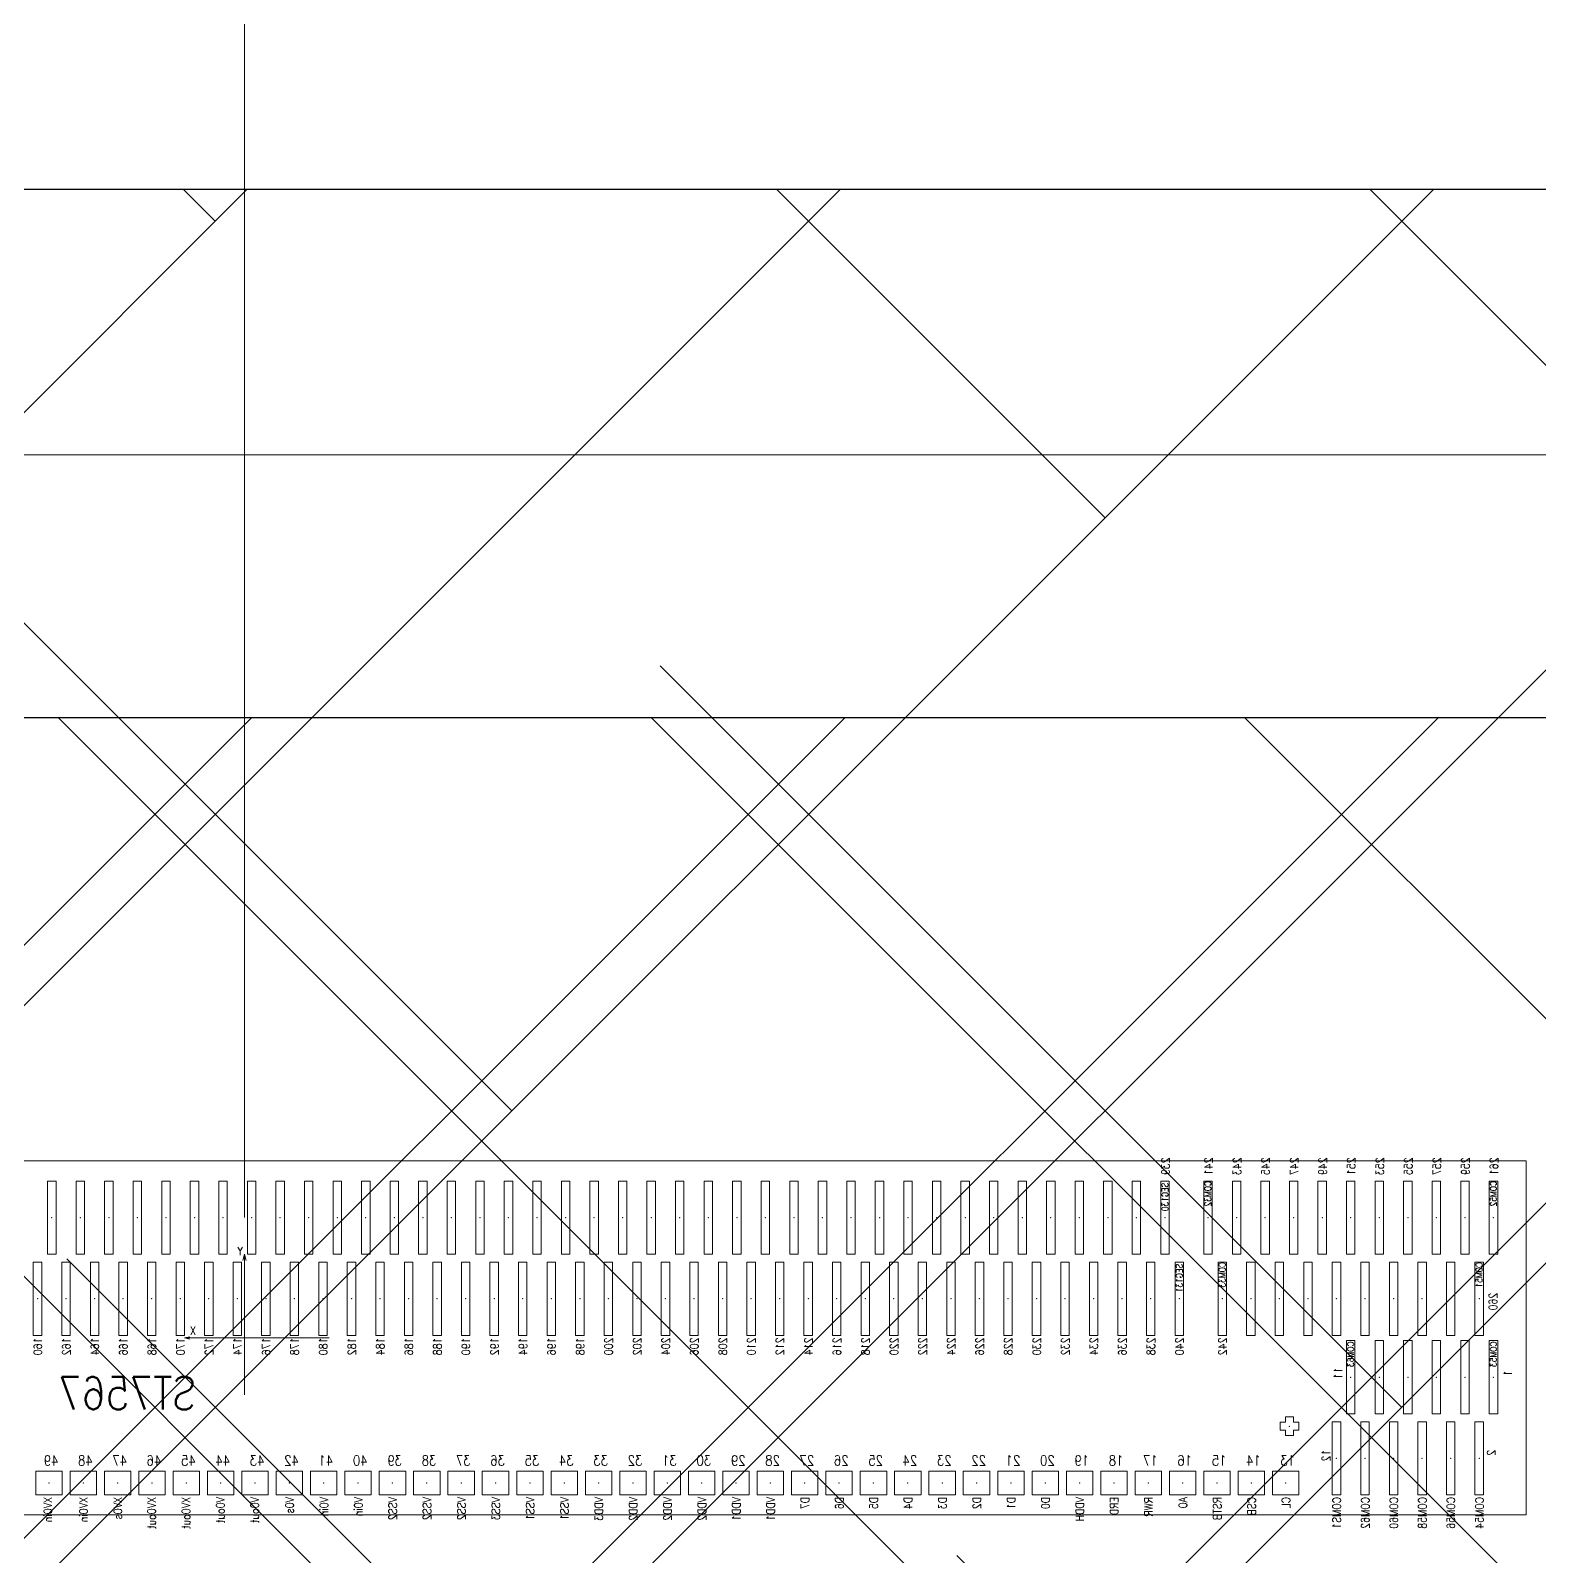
# Model space of a CAD drawing. Extents: x 612 to 1145, y -75 to 210.
# Drawn here: x 1001.486 to 1005.768, y 138.967 to 143.299 of the extents above; entities that cross this region are included whole.
import ezdxf

# ---------------------------------------------------------------- set-up
doc = ezdxf.new("R2010")
doc.units = 0
doc.linetypes.add('DASHDOTX2', pattern=[2, 1, -0.5, 0, -0.5])
doc.layers.add('Note', color=7, linetype='CONTINUOUS')
doc.layers.add('粗实线', color=7, linetype='CONTINUOUS', lineweight=18)
doc.styles.get("Standard").update_dxf_attribs({"font": 'romans.shx', "width": 0.85})

msp = doc.modelspace()

# ---------------------------------------------------------------- hatches: boundary and pattern name
at = {"layer": 'Note', "linetype": 'ByBlock'}
h = msp.add_hatch(dxfattribs=at)
h.set_pattern_fill('ANSI38', color=0, scale=0.374939, style=0)
h.set_pattern_definition([(45, (-5129.3803, 1257.2485), (-0.8417613, 0.8417613), []), (135, (-5129.3803, 1257.2485), (-2.5252839, 0.8417613), [2.9760756, -1.7856454])])
h.paths.add_polyline_path([(1044.4613582, 135.34976602), (1044.4613582, 142.84853921), (959.72522116, 142.84853921), (959.72522116, 135.34976602)])
h = msp.add_hatch(dxfattribs=at)
h.set_pattern_fill('ANSI37', color=6, scale=0.374939, style=0)
h.set_pattern_definition([(45, (-4744.0241, 1257.2485), (-0.8417613, 0.8417613), []), (135, (-4744.0241, 1257.2485), (-0.8417613, -0.8417613), [])])
h.paths.add_polyline_path([(959.72522116, 141.34878457), (959.72522116, 136.84952066), (1044.4613582, 136.84952066), (1044.4613582, 141.34878457)])

# ---------------------------------------------------------------- linework, layer by layer
at = {"layer": 'Note', "color": 0, "linetype": 'ByBlock'}
for p, q in [((959.72522116, 142.84853921), (1044.4613582, 142.84853921)), ((959.72522116, 141.34878457), (1044.4613582, 141.34878457))]:
    msp.add_line(p, q, dxfattribs=at)
at = {"layer": '粗实线', "color": 1, "linetype": 'DASHDOTX2', "ltscale": 5}
msp.add_line((1002.09328968, 109.62922578), (1002.09328968, 172.00929374), dxfattribs=at)
at = {"layer": '粗实线'}
for p, q in [((959.71828968, 142.09414723), (1044.46828968, 142.09414723)), ((1005.73078968, 140.08982748), (998.45578968, 140.08982748)), ((1005.73078968, 139.08482748), (1005.73078968, 140.08982748)), ((1001.53453968, 140.03282748), (1001.53453968, 139.82507748)), ((1001.55853968, 140.03282748), (1001.53453968, 140.03282748)), ((1001.55853968, 140.03282748), (1001.55853968, 139.82507748)), ((1001.61553968, 140.03282748), (1001.61553968, 139.82507748)), ((1001.63953968, 140.03282748), (1001.61553968, 140.03282748)), ((1001.63953968, 140.03282748), (1001.63953968, 139.82507748)), ((1001.69653968, 140.03282748), (1001.69653968, 139.82507748)), ((1001.72053968, 140.03282748), (1001.69653968, 140.03282748)), ((1001.72053968, 140.03282748), (1001.72053968, 139.82507748)), ((1001.77753968, 140.03282748), (1001.77753968, 139.82507748)), ((1001.80153968, 140.03282748), (1001.77753968, 140.03282748)), ((1001.80153968, 140.03282748), (1001.80153968, 139.82507748)), ((1001.85853968, 140.03282748), (1001.85853968, 139.82507748)), ((1001.88253968, 140.03282748), (1001.85853968, 140.03282748)), ((1001.88253968, 140.03282748), (1001.88253968, 139.82507748)), ((1001.93953968, 140.03282748), (1001.93953968, 139.82507748)), ((1001.96353968, 140.03282748), (1001.93953968, 140.03282748)), ((1001.96353968, 140.03282748), (1001.96353968, 139.82507748)), ((1002.02053968, 140.03282748), (1002.02053968, 139.82507748)), ((1002.04453968, 140.03282748), (1002.02053968, 140.03282748)), ((1002.04453968, 140.03282748), (1002.04453968, 139.82507748)), ((1002.10153968, 140.03282748), (1002.10153968, 139.82507748)), ((1002.12553968, 140.03282748), (1002.10153968, 140.03282748)), ((1002.12553968, 140.03282748), (1002.12553968, 139.82507748)), ((1002.18253968, 140.03282748), (1002.18253968, 139.82507748)), ((1002.20653968, 140.03282748), (1002.18253968, 140.03282748)), ((1002.20653968, 140.03282748), (1002.20653968, 139.82507748)), ((1002.26353968, 140.03282748), (1002.26353968, 139.82507748)), ((1002.28753968, 140.03282748), (1002.26353968, 140.03282748)), ((1002.28753968, 140.03282748), (1002.28753968, 139.82507748)), ((1002.34453968, 140.03282748), (1002.34453968, 139.82507748)), ((1002.36853968, 140.03282748), (1002.34453968, 140.03282748)), ((1002.36853968, 140.03282748), (1002.36853968, 139.82507748)), ((1002.42553968, 140.03282748), (1002.42553968, 139.82507748)), ((1002.44953968, 140.03282748), (1002.42553968, 140.03282748)), ((1002.44953968, 140.03282748), (1002.44953968, 139.82507748)), ((1002.50653968, 140.03282748), (1002.50653968, 139.82507748)), ((1002.53053968, 140.03282748), (1002.50653968, 140.03282748)), ((1002.53053968, 140.03282748), (1002.53053968, 139.82507748)), ((1002.58753968, 140.03282748), (1002.58753968, 139.82507748)), ((1002.61153968, 140.03282748), (1002.58753968, 140.03282748)), ((1002.61153968, 140.03282748), (1002.61153968, 139.82507748)), ((1002.66853968, 140.03282748), (1002.66853968, 139.82507748)), ((1002.69253968, 140.03282748), (1002.66853968, 140.03282748)), ((1002.69253968, 140.03282748), (1002.69253968, 139.82507748)), ((1002.74953968, 140.03282748), (1002.74953968, 139.82507748)), ((1002.77353968, 140.03282748), (1002.74953968, 140.03282748)), ((1002.77353968, 140.03282748), (1002.77353968, 139.82507748)), ((1002.83053968, 140.03282748), (1002.83053968, 139.82507748)), ((1002.85453968, 140.03282748), (1002.83053968, 140.03282748)), ((1002.85453968, 140.03282748), (1002.85453968, 139.82507748)), ((1002.91153968, 140.03282748), (1002.91153968, 139.82507748)), ((1002.93553968, 140.03282748), (1002.91153968, 140.03282748)), ((1002.93553968, 140.03282748), (1002.93553968, 139.82507748)), ((1002.99253968, 140.03282748), (1002.99253968, 139.82507748)), ((1003.01653968, 140.03282748), (1002.99253968, 140.03282748)), ((1003.01653968, 140.03282748), (1003.01653968, 139.82507748)), ((1003.07353968, 140.03282748), (1003.07353968, 139.82507748)), ((1003.09753968, 140.03282748), (1003.07353968, 140.03282748)), ((1003.09753968, 140.03282748), (1003.09753968, 139.82507748)), ((1003.15453968, 140.03282748), (1003.15453968, 139.82507748)), ((1003.17853968, 140.03282748), (1003.15453968, 140.03282748)), ((1003.17853968, 140.03282748), (1003.17853968, 139.82507748)), ((1003.23553968, 140.03282748), (1003.23553968, 139.82507748)), ((1003.25953968, 140.03282748), (1003.23553968, 140.03282748)), ((1003.25953968, 140.03282748), (1003.25953968, 139.82507748)), ((1003.31653968, 140.03282748), (1003.31653968, 139.82507748)), ((1003.34053968, 140.03282748), (1003.31653968, 140.03282748)), ((1003.34053968, 140.03282748), (1003.34053968, 139.82507748)), ((1003.39753968, 140.03282748), (1003.39753968, 139.82507748)), ((1003.42153968, 140.03282748), (1003.39753968, 140.03282748)), ((1003.42153968, 140.03282748), (1003.42153968, 139.82507748)), ((1003.47853968, 140.03282748), (1003.47853968, 139.82507748)), ((1003.50253968, 140.03282748), (1003.47853968, 140.03282748)), ((1003.50253968, 140.03282748), (1003.50253968, 139.82507748)), ((1003.55953968, 140.03282748), (1003.55953968, 139.82507748)), ((1003.58353968, 140.03282748), (1003.55953968, 140.03282748)), ((1003.58353968, 140.03282748), (1003.58353968, 139.82507748)), ((1003.64053968, 140.03282748), (1003.64053968, 139.82507748)), ((1003.66453968, 140.03282748), (1003.64053968, 140.03282748)), ((1003.66453968, 140.03282748), (1003.66453968, 139.82507748)), ((1003.72153968, 140.03282748), (1003.72153968, 139.82507748)), ((1003.74553968, 140.03282748), (1003.72153968, 140.03282748)), ((1003.74553968, 140.03282748), (1003.74553968, 139.82507748)), ((1003.80253968, 140.03282748), (1003.80253968, 139.82507748)), ((1003.82653968, 140.03282748), (1003.80253968, 140.03282748)), ((1003.82653968, 140.03282748), (1003.82653968, 139.82507748)), ((1003.88353968, 140.03282748), (1003.88353968, 139.82507748)), ((1003.90753968, 140.03282748), (1003.88353968, 140.03282748)), ((1003.90753968, 140.03282748), (1003.90753968, 139.82507748)), ((1003.96453968, 140.03282748), (1003.96453968, 139.82507748)), ((1003.98853968, 140.03282748), (1003.96453968, 140.03282748)), ((1003.98853968, 140.03282748), (1003.98853968, 139.82507748)), ((1004.04553968, 140.03282748), (1004.04553968, 139.82507748)), ((1004.06953968, 140.03282748), (1004.04553968, 140.03282748)), ((1004.06953968, 140.03282748), (1004.06953968, 139.82507748)), ((1004.12653968, 140.03282748), (1004.12653968, 139.82507748)), ((1004.15053968, 140.03282748), (1004.12653968, 140.03282748)), ((1004.15053968, 140.03282748), (1004.15053968, 139.82507748)), ((1004.20753968, 140.03282748), (1004.20753968, 139.82507748)), ((1004.23153968, 140.03282748), (1004.20753968, 140.03282748)), ((1004.23153968, 140.03282748), (1004.23153968, 139.82507748)), ((1004.28853968, 140.03282748), (1004.28853968, 139.82507748)), ((1004.31253968, 140.03282748), (1004.28853968, 140.03282748)), ((1004.31253968, 140.03282748), (1004.31253968, 139.82507748)), ((1004.36953968, 140.03282748), (1004.36953968, 139.82507748)), ((1004.39353968, 140.03282748), (1004.36953968, 140.03282748)), ((1004.39353968, 140.03282748), (1004.39353968, 139.82507748)), ((1004.45053968, 140.03282748), (1004.45053968, 139.82507748)), ((1004.47453968, 140.03282748), (1004.45053968, 140.03282748)), ((1004.47453968, 140.03282748), (1004.47453968, 139.82507748)), ((1004.53153968, 140.03282748), (1004.53153968, 139.82507748)), ((1004.55553968, 140.03282748), (1004.53153968, 140.03282748)), ((1004.55553968, 140.03282748), (1004.55553968, 139.82507748)), ((1004.61253968, 140.03282748), (1004.61253968, 139.82507748)), ((1004.63653968, 140.03282748), (1004.61253968, 140.03282748)), ((1004.63653968, 140.03282748), (1004.63653968, 139.82507748)), ((1004.69353968, 140.03282748), (1004.69353968, 139.82507748)), ((1004.71753968, 140.03282748), (1004.69353968, 140.03282748)), ((1004.71753968, 140.03282748), (1004.71753968, 139.82507748)), ((1004.81578968, 140.03282748), (1004.81578968, 139.82507748)), ((1004.83978968, 140.03282748), (1004.81578968, 140.03282748)), ((1004.83978968, 140.03282748), (1004.83978968, 139.82507748)), ((1004.89678968, 140.03282748), (1004.89678968, 139.82507748)), ((1004.92078968, 140.03282748), (1004.89678968, 140.03282748)), ((1004.92078968, 140.03282748), (1004.92078968, 139.82507748)), ((1004.97778968, 140.03282748), (1004.97778968, 139.82507748)), ((1005.00178968, 140.03282748), (1004.97778968, 140.03282748)), ((1005.00178968, 140.03282748), (1005.00178968, 139.82507748)), ((1005.05878968, 140.03282748), (1005.05878968, 139.82507748)), ((1005.08278968, 140.03282748), (1005.05878968, 140.03282748)), ((1005.08278968, 140.03282748), (1005.08278968, 139.82507748)), ((1005.13978968, 140.03282748), (1005.13978968, 139.82507748)), ((1005.16378968, 140.03282748), (1005.13978968, 140.03282748)), ((1005.16378968, 140.03282748), (1005.16378968, 139.82507748)), ((1005.22078968, 140.03282748), (1005.22078968, 139.82507748)), ((1005.24478968, 140.03282748), (1005.22078968, 140.03282748)), ((1005.24478968, 140.03282748), (1005.24478968, 139.82507748)), ((1005.30178968, 140.03282748), (1005.30178968, 139.82507748)), ((1005.32578968, 140.03282748), (1005.30178968, 140.03282748)), ((1005.32578968, 140.03282748), (1005.32578968, 139.82507748)), ((1005.38278968, 140.03282748), (1005.38278968, 139.82507748)), ((1005.40678968, 140.03282748), (1005.38278968, 140.03282748)), ((1005.40678968, 140.03282748), (1005.40678968, 139.82507748)), ((1005.46378968, 140.03282748), (1005.46378968, 139.82507748)), ((1005.48778968, 140.03282748), (1005.46378968, 140.03282748)), ((1005.48778968, 140.03282748), (1005.48778968, 139.82507748)), ((1005.54478968, 140.03282748), (1005.54478968, 139.82507748)), ((1005.56878968, 140.03282748), (1005.54478968, 140.03282748)), ((1005.56878968, 140.03282748), (1005.56878968, 139.82507748)), ((1005.62578968, 140.03282748), (1005.62578968, 139.82507748)), ((1005.64978968, 140.03282748), (1005.62578968, 140.03282748)), ((1005.64978968, 140.03282748), (1005.64978968, 139.82507748)), ((1001.49403968, 139.80257748), (1001.49403968, 139.59482748)), ((1001.51803968, 139.80257748), (1001.49403968, 139.80257748)), ((1001.51803968, 139.80257748), (1001.51803968, 139.59482748)), ((1001.55853968, 139.82507748), (1001.53453968, 139.82507748)), ((1001.57503968, 139.80257748), (1001.57503968, 139.59482748)), ((1001.59903968, 139.80257748), (1001.57503968, 139.80257748)), ((1001.59903968, 139.80257748), (1001.59903968, 139.59482748)), ((1001.63953968, 139.82507748), (1001.61553968, 139.82507748)), ((1001.65603968, 139.80257748), (1001.65603968, 139.59482748)), ((1001.68003968, 139.80257748), (1001.65603968, 139.80257748)), ((1001.68003968, 139.80257748), (1001.68003968, 139.59482748)), ((1001.72053968, 139.82507748), (1001.69653968, 139.82507748)), ((1001.73703968, 139.80257748), (1001.73703968, 139.59482748)), ((1001.76103968, 139.80257748), (1001.73703968, 139.80257748)), ((1001.76103968, 139.80257748), (1001.76103968, 139.59482748)), ((1001.80153968, 139.82507748), (1001.77753968, 139.82507748)), ((1001.81803968, 139.80257748), (1001.81803968, 139.59482748)), ((1001.84203968, 139.80257748), (1001.81803968, 139.80257748)), ((1001.84203968, 139.80257748), (1001.84203968, 139.59482748)), ((1001.88253968, 139.82507748), (1001.85853968, 139.82507748)), ((1001.89903968, 139.80257748), (1001.89903968, 139.59482748)), ((1001.92303968, 139.80257748), (1001.89903968, 139.80257748)), ((1001.92303968, 139.80257748), (1001.92303968, 139.59482748)), ((1001.96353968, 139.82507748), (1001.93953968, 139.82507748)), ((1001.98003968, 139.80257748), (1001.98003968, 139.59482748)), ((1002.00403968, 139.80257748), (1001.98003968, 139.80257748)), ((1002.00403968, 139.80257748), (1002.00403968, 139.59482748)), ((1002.04453968, 139.82507748), (1002.02053968, 139.82507748)), ((1002.06103968, 139.80257748), (1002.06103968, 139.59482748)), ((1002.08503968, 139.80257748), (1002.06103968, 139.80257748)), ((1002.08503968, 139.80257748), (1002.08503968, 139.59482748)), ((1002.09328968, 139.82514808), (1002.08833918, 139.807032)), ((1002.09328968, 139.82514808), (1002.09328968, 139.42560489)), ((1002.09328968, 139.82514808), (1002.09824017, 139.807032)), ((1002.12553968, 139.82507748), (1002.10153968, 139.82507748)), ((1002.14203968, 139.80257748), (1002.14203968, 139.59482748)), ((1002.16603968, 139.80257748), (1002.14203968, 139.80257748)), ((1002.16603968, 139.80257748), (1002.16603968, 139.59482748)), ((1002.20653968, 139.82507748), (1002.18253968, 139.82507748)), ((1002.22303968, 139.80257748), (1002.22303968, 139.59482748)), ((1002.24703968, 139.80257748), (1002.22303968, 139.80257748)), ((1002.24703968, 139.80257748), (1002.24703968, 139.59482748)), ((1002.28753968, 139.82507748), (1002.26353968, 139.82507748)), ((1002.30403968, 139.80257748), (1002.30403968, 139.59482748)), ((1002.32803968, 139.80257748), (1002.30403968, 139.80257748)), ((1002.32803968, 139.80257748), (1002.32803968, 139.59482748)), ((1002.36853968, 139.82507748), (1002.34453968, 139.82507748)), ((1002.38503968, 139.80257748), (1002.38503968, 139.59482748)), ((1002.40903968, 139.80257748), (1002.38503968, 139.80257748)), ((1002.40903968, 139.80257748), (1002.40903968, 139.59482748)), ((1002.44953968, 139.82507748), (1002.42553968, 139.82507748)), ((1002.46603968, 139.80257748), (1002.46603968, 139.59482748)), ((1002.49003968, 139.80257748), (1002.46603968, 139.80257748)), ((1002.49003968, 139.80257748), (1002.49003968, 139.59482748)), ((1002.53053968, 139.82507748), (1002.50653968, 139.82507748)), ((1002.54703968, 139.80257748), (1002.54703968, 139.59482748)), ((1002.57103968, 139.80257748), (1002.54703968, 139.80257748)), ((1002.57103968, 139.80257748), (1002.57103968, 139.59482748)), ((1002.61153968, 139.82507748), (1002.58753968, 139.82507748)), ((1002.62803968, 139.80257748), (1002.62803968, 139.59482748)), ((1002.65203968, 139.80257748), (1002.62803968, 139.80257748)), ((1002.65203968, 139.80257748), (1002.65203968, 139.59482748)), ((1002.69253968, 139.82507748), (1002.66853968, 139.82507748)), ((1002.70903968, 139.80257748), (1002.70903968, 139.59482748)), ((1002.73303968, 139.80257748), (1002.70903968, 139.80257748)), ((1002.73303968, 139.80257748), (1002.73303968, 139.59482748)), ((1002.77353968, 139.82507748), (1002.74953968, 139.82507748)), ((1002.79003968, 139.80257748), (1002.79003968, 139.59482748)), ((1002.81403968, 139.80257748), (1002.79003968, 139.80257748)), ((1002.81403968, 139.80257748), (1002.81403968, 139.59482748)), ((1002.85453968, 139.82507748), (1002.83053968, 139.82507748)), ((1002.87103968, 139.80257748), (1002.87103968, 139.59482748)), ((1002.89503968, 139.80257748), (1002.87103968, 139.80257748)), ((1002.89503968, 139.80257748), (1002.89503968, 139.59482748)), ((1002.93553968, 139.82507748), (1002.91153968, 139.82507748)), ((1002.95203968, 139.80257748), (1002.95203968, 139.59482748)), ((1002.97603968, 139.80257748), (1002.95203968, 139.80257748)), ((1002.97603968, 139.80257748), (1002.97603968, 139.59482748)), ((1003.01653968, 139.82507748), (1002.99253968, 139.82507748)), ((1003.03303968, 139.80257748), (1003.03303968, 139.59482748)), ((1003.05703968, 139.80257748), (1003.03303968, 139.80257748)), ((1003.05703968, 139.80257748), (1003.05703968, 139.59482748)), ((1003.09753968, 139.82507748), (1003.07353968, 139.82507748)), ((1003.11403968, 139.80257748), (1003.11403968, 139.59482748)), ((1003.13803968, 139.80257748), (1003.11403968, 139.80257748)), ((1003.13803968, 139.80257748), (1003.13803968, 139.59482748)), ((1003.17853968, 139.82507748), (1003.15453968, 139.82507748)), ((1003.19503968, 139.80257748), (1003.19503968, 139.59482748)), ((1003.21903968, 139.80257748), (1003.19503968, 139.80257748)), ((1003.21903968, 139.80257748), (1003.21903968, 139.59482748)), ((1003.25953968, 139.82507748), (1003.23553968, 139.82507748)), ((1003.27603968, 139.80257748), (1003.27603968, 139.59482748)), ((1003.30003968, 139.80257748), (1003.27603968, 139.80257748)), ((1003.30003968, 139.80257748), (1003.30003968, 139.59482748)), ((1003.34053968, 139.82507748), (1003.31653968, 139.82507748)), ((1003.35703968, 139.80257748), (1003.35703968, 139.59482748)), ((1003.38103968, 139.80257748), (1003.35703968, 139.80257748)), ((1003.38103968, 139.80257748), (1003.38103968, 139.59482748)), ((1003.42153968, 139.82507748), (1003.39753968, 139.82507748)), ((1003.43803968, 139.80257748), (1003.43803968, 139.59482748)), ((1003.46203968, 139.80257748), (1003.43803968, 139.80257748)), ((1003.46203968, 139.80257748), (1003.46203968, 139.59482748)), ((1003.50253968, 139.82507748), (1003.47853968, 139.82507748)), ((1003.51903968, 139.80257748), (1003.51903968, 139.59482748)), ((1003.54303968, 139.80257748), (1003.51903968, 139.80257748)), ((1003.54303968, 139.80257748), (1003.54303968, 139.59482748)), ((1003.58353968, 139.82507748), (1003.55953968, 139.82507748)), ((1003.60003968, 139.80257748), (1003.60003968, 139.59482748)), ((1003.62403968, 139.80257748), (1003.60003968, 139.80257748)), ((1003.62403968, 139.80257748), (1003.62403968, 139.59482748)), ((1003.66453968, 139.82507748), (1003.64053968, 139.82507748)), ((1003.68103968, 139.80257748), (1003.68103968, 139.59482748)), ((1003.70503968, 139.80257748), (1003.68103968, 139.80257748)), ((1003.70503968, 139.80257748), (1003.70503968, 139.59482748)), ((1003.74553968, 139.82507748), (1003.72153968, 139.82507748)), ((1003.76203968, 139.80257748), (1003.76203968, 139.59482748)), ((1003.78603968, 139.80257748), (1003.76203968, 139.80257748)), ((1003.78603968, 139.80257748), (1003.78603968, 139.59482748)), ((1003.82653968, 139.82507748), (1003.80253968, 139.82507748)), ((1003.84303968, 139.80257748), (1003.84303968, 139.59482748)), ((1003.86703968, 139.80257748), (1003.84303968, 139.80257748)), ((1003.86703968, 139.80257748), (1003.86703968, 139.59482748)), ((1003.90753968, 139.82507748), (1003.88353968, 139.82507748)), ((1003.92403968, 139.80257748), (1003.92403968, 139.59482748)), ((1003.94803968, 139.80257748), (1003.92403968, 139.80257748)), ((1003.94803968, 139.80257748), (1003.94803968, 139.59482748)), ((1003.98853968, 139.82507748), (1003.96453968, 139.82507748)), ((1004.00503968, 139.80257748), (1004.00503968, 139.59482748)), ((1004.02903968, 139.80257748), (1004.00503968, 139.80257748)), ((1004.02903968, 139.80257748), (1004.02903968, 139.59482748)), ((1004.06953968, 139.82507748), (1004.04553968, 139.82507748)), ((1004.08603968, 139.80257748), (1004.08603968, 139.59482748)), ((1004.11003968, 139.80257748), (1004.08603968, 139.80257748)), ((1004.11003968, 139.80257748), (1004.11003968, 139.59482748)), ((1004.15053968, 139.82507748), (1004.12653968, 139.82507748)), ((1004.16703968, 139.80257748), (1004.16703968, 139.59482748)), ((1004.19103968, 139.80257748), (1004.16703968, 139.80257748)), ((1004.19103968, 139.80257748), (1004.19103968, 139.59482748)), ((1004.23153968, 139.82507748), (1004.20753968, 139.82507748)), ((1004.24803968, 139.80257748), (1004.24803968, 139.59482748)), ((1004.27203968, 139.80257748), (1004.24803968, 139.80257748)), ((1004.27203968, 139.80257748), (1004.27203968, 139.59482748)), ((1004.31253968, 139.82507748), (1004.28853968, 139.82507748)), ((1004.32903968, 139.80257748), (1004.32903968, 139.59482748)), ((1004.35303968, 139.80257748), (1004.32903968, 139.80257748)), ((1004.35303968, 139.80257748), (1004.35303968, 139.59482748)), ((1004.39353968, 139.82507748), (1004.36953968, 139.82507748)), ((1004.41003968, 139.80257748), (1004.41003968, 139.59482748)), ((1004.43403968, 139.80257748), (1004.41003968, 139.80257748)), ((1004.43403968, 139.80257748), (1004.43403968, 139.59482748)), ((1004.47453968, 139.82507748), (1004.45053968, 139.82507748)), ((1004.49103968, 139.80257748), (1004.49103968, 139.59482748)), ((1004.51503968, 139.80257748), (1004.49103968, 139.80257748)), ((1004.51503968, 139.80257748), (1004.51503968, 139.59482748)), ((1004.55553968, 139.82507748), (1004.53153968, 139.82507748)), ((1004.57203968, 139.80257748), (1004.57203968, 139.59482748)), ((1004.59603968, 139.80257748), (1004.57203968, 139.80257748)), ((1004.59603968, 139.80257748), (1004.59603968, 139.59482748)), ((1004.63653968, 139.82507748), (1004.61253968, 139.82507748)), ((1004.65303968, 139.80257748), (1004.65303968, 139.59482748)), ((1004.67703968, 139.80257748), (1004.65303968, 139.80257748)), ((1004.67703968, 139.80257748), (1004.67703968, 139.59482748)), ((1004.71753968, 139.82507748), (1004.69353968, 139.82507748)), ((1004.73403968, 139.80257748), (1004.73403968, 139.59482748)), ((1004.75803968, 139.80257748), (1004.73403968, 139.80257748)), ((1004.75803968, 139.80257748), (1004.75803968, 139.59482748)), ((1004.83978968, 139.82507748), (1004.81578968, 139.82507748)), ((1004.85628968, 139.80257748), (1004.85628968, 139.59482748)), ((1004.88028968, 139.80257748), (1004.85628968, 139.80257748)), ((1004.88028968, 139.80257748), (1004.88028968, 139.59482748)), ((1004.92078968, 139.82507748), (1004.89678968, 139.82507748)), ((1004.93728968, 139.80257748), (1004.93728968, 139.59482748)), ((1004.96128968, 139.80257748), (1004.93728968, 139.80257748)), ((1004.96128968, 139.80257748), (1004.96128968, 139.59482748)), ((1005.00178968, 139.82507748), (1004.97778968, 139.82507748)), ((1005.01828968, 139.80257748), (1005.01828968, 139.59482748)), ((1005.04228968, 139.80257748), (1005.01828968, 139.80257748)), ((1005.04228968, 139.80257748), (1005.04228968, 139.59482748)), ((1005.08278968, 139.82507748), (1005.05878968, 139.82507748)), ((1005.09928968, 139.80257748), (1005.09928968, 139.59482748)), ((1005.12328968, 139.80257748), (1005.09928968, 139.80257748)), ((1005.12328968, 139.80257748), (1005.12328968, 139.59482748)), ((1005.16378968, 139.82507748), (1005.13978968, 139.82507748)), ((1005.18028968, 139.80257748), (1005.18028968, 139.59482748)), ((1005.20428968, 139.80257748), (1005.18028968, 139.80257748)), ((1005.20428968, 139.80257748), (1005.20428968, 139.59482748)), ((1005.24478968, 139.82507748), (1005.22078968, 139.82507748)), ((1005.26128968, 139.80257748), (1005.26128968, 139.59482748)), ((1005.28528968, 139.80257748), (1005.26128968, 139.80257748)), ((1005.28528968, 139.80257748), (1005.28528968, 139.59482748)), ((1005.32578968, 139.82507748), (1005.30178968, 139.82507748)), ((1005.34228968, 139.80257748), (1005.34228968, 139.59482748)), ((1005.36628968, 139.80257748), (1005.34228968, 139.80257748)), ((1005.36628968, 139.80257748), (1005.36628968, 139.59482748)), ((1005.40678968, 139.82507748), (1005.38278968, 139.82507748)), ((1005.42328968, 139.80257748), (1005.42328968, 139.59482748)), ((1005.44728968, 139.80257748), (1005.42328968, 139.80257748)), ((1005.44728968, 139.80257748), (1005.44728968, 139.59482748)), ((1005.48778968, 139.82507748), (1005.46378968, 139.82507748)), ((1005.50428968, 139.80257748), (1005.50428968, 139.59482748)), ((1005.52828968, 139.80257748), (1005.50428968, 139.80257748)), ((1005.52828968, 139.80257748), (1005.52828968, 139.59482748)), ((1005.56878968, 139.82507748), (1005.54478968, 139.82507748)), ((1005.58528968, 139.80257748), (1005.58528968, 139.59482748)), ((1005.60928968, 139.80257748), (1005.58528968, 139.80257748)), ((1005.60928968, 139.80257748), (1005.60928968, 139.59482748)), ((1005.64978968, 139.82507748), (1005.62578968, 139.82507748)), ((1001.51803968, 139.59482748), (1001.49403968, 139.59482748)), ((1001.59903968, 139.59482748), (1001.57503968, 139.59482748)), ((1001.68003968, 139.59482748), (1001.65603968, 139.59482748)), ((1001.76103968, 139.59482748), (1001.73703968, 139.59482748)), ((1001.84203968, 139.59482748), (1001.81803968, 139.59482748)), ((1001.92303968, 139.59482748), (1001.89903968, 139.59482748)), ((1001.92317108, 139.58732748), (1001.93806272, 139.5910191)), ((1002.33407155, 139.58732748), (1001.92317108, 139.58732748)), ((1001.92317108, 139.58732748), (1001.93806272, 139.58363586)), ((1002.00403968, 139.59482748), (1001.98003968, 139.59482748)), ((1002.08503968, 139.59482748), (1002.06103968, 139.59482748)), ((1002.16603968, 139.59482748), (1002.14203968, 139.59482748)), ((1002.24703968, 139.59482748), (1002.22303968, 139.59482748)), ((1002.32803968, 139.59482748), (1002.30403968, 139.59482748)), ((1002.40903968, 139.59482748), (1002.38503968, 139.59482748)), ((1002.49003968, 139.59482748), (1002.46603968, 139.59482748)), ((1002.57103968, 139.59482748), (1002.54703968, 139.59482748)), ((1002.65203968, 139.59482748), (1002.62803968, 139.59482748)), ((1002.73303968, 139.59482748), (1002.70903968, 139.59482748)), ((1002.81403968, 139.59482748), (1002.79003968, 139.59482748)), ((1002.89503968, 139.59482748), (1002.87103968, 139.59482748)), ((1002.97603968, 139.59482748), (1002.95203968, 139.59482748)), ((1003.05703968, 139.59482748), (1003.03303968, 139.59482748)), ((1003.13803968, 139.59482748), (1003.11403968, 139.59482748)), ((1003.21903968, 139.59482748), (1003.19503968, 139.59482748)), ((1003.30003968, 139.59482748), (1003.27603968, 139.59482748)), ((1003.38103968, 139.59482748), (1003.35703968, 139.59482748)), ((1003.46203968, 139.59482748), (1003.43803968, 139.59482748)), ((1003.54303968, 139.59482748), (1003.51903968, 139.59482748)), ((1003.62403968, 139.59482748), (1003.60003968, 139.59482748)), ((1003.70503968, 139.59482748), (1003.68103968, 139.59482748)), ((1003.78603968, 139.59482748), (1003.76203968, 139.59482748)), ((1003.86703968, 139.59482748), (1003.84303968, 139.59482748)), ((1003.94803968, 139.59482748), (1003.92403968, 139.59482748)), ((1004.02903968, 139.59482748), (1004.00503968, 139.59482748)), ((1004.11003968, 139.59482748), (1004.08603968, 139.59482748)), ((1004.19103968, 139.59482748), (1004.16703968, 139.59482748)), ((1004.27203968, 139.59482748), (1004.24803968, 139.59482748)), ((1004.35303968, 139.59482748), (1004.32903968, 139.59482748)), ((1004.43403968, 139.59482748), (1004.41003968, 139.59482748)), ((1004.51503968, 139.59482748), (1004.49103968, 139.59482748)), ((1004.59603968, 139.59482748), (1004.57203968, 139.59482748)), ((1004.67703968, 139.59482748), (1004.65303968, 139.59482748)), ((1004.75803968, 139.59482748), (1004.73403968, 139.59482748)), ((1004.88028968, 139.59482748), (1004.85628968, 139.59482748)), ((1004.96128968, 139.59482748), (1004.93728968, 139.59482748)), ((1005.04228968, 139.59482748), (1005.01828968, 139.59482748)), ((1005.12328968, 139.59482748), (1005.09928968, 139.59482748)), ((1005.20428968, 139.59482748), (1005.18028968, 139.59482748)), ((1005.28528968, 139.59482748), (1005.26128968, 139.59482748)), ((1005.36628968, 139.59482748), (1005.34228968, 139.59482748)), ((1005.44728968, 139.59482748), (1005.42328968, 139.59482748)), ((1005.52828968, 139.59482748), (1005.50428968, 139.59482748)), ((1005.60928968, 139.59482748), (1005.58528968, 139.59482748)), ((1005.22078968, 139.57982748), (1005.22078968, 139.37207748)), ((1005.24478968, 139.57982748), (1005.22078968, 139.57982748)), ((1005.24478968, 139.57982748), (1005.24478968, 139.37207748)), ((1005.30178968, 139.57982748), (1005.30178968, 139.37207748)), ((1005.32578968, 139.57982748), (1005.30178968, 139.57982748)), ((1005.32578968, 139.57982748), (1005.32578968, 139.37207748)), ((1005.38278968, 139.57982748), (1005.38278968, 139.37207748)), ((1005.40678968, 139.57982748), (1005.38278968, 139.57982748)), ((1005.40678968, 139.57982748), (1005.40678968, 139.37207748)), ((1005.46378968, 139.57982748), (1005.46378968, 139.37207748)), ((1005.48778968, 139.57982748), (1005.46378968, 139.57982748)), ((1005.48778968, 139.57982748), (1005.48778968, 139.37207748)), ((1005.54478968, 139.57982748), (1005.54478968, 139.37207748)), ((1005.56878968, 139.57982748), (1005.54478968, 139.57982748)), ((1005.56878968, 139.57982748), (1005.56878968, 139.37207748)), ((1005.62578968, 139.57982748), (1005.62578968, 139.37207748)), ((1005.64978968, 139.57982748), (1005.62578968, 139.57982748)), ((1005.64978968, 139.57982748), (1005.64978968, 139.37207748)), ((1005.24478968, 139.37207748), (1005.22078968, 139.37207748)), ((1005.32578968, 139.37207748), (1005.30178968, 139.37207748)), ((1005.40678968, 139.37207748), (1005.38278968, 139.37207748)), ((1005.48778968, 139.37207748), (1005.46378968, 139.37207748)), ((1005.56878968, 139.37207748), (1005.54478968, 139.37207748)), ((1005.64978968, 139.37207748), (1005.62578968, 139.37207748)), ((1005.03253968, 139.34807748), (1005.03253968, 139.32557748)), ((1005.03253968, 139.34807748), (1005.04753968, 139.34807748)), ((1005.03253968, 139.32557748), (1005.04753968, 139.32557748)), ((1005.04753968, 139.36307748), (1005.04753968, 139.34807748)), ((1005.04753968, 139.36307748), (1005.07003968, 139.36307748)), ((1005.04753968, 139.32557748), (1005.04753968, 139.31057748)), ((1005.07003968, 139.36307748), (1005.07003968, 139.34807748)), ((1005.07003968, 139.34807748), (1005.08503968, 139.34807748)), ((1005.07003968, 139.32557748), (1005.07003968, 139.31057748)), ((1005.07003968, 139.32557748), (1005.08503968, 139.32557748)), ((1005.08503968, 139.34807748), (1005.08503968, 139.32557748)), ((1005.18028968, 139.34957748), (1005.18028968, 139.14182748)), ((1005.20428968, 139.34957748), (1005.18028968, 139.34957748)), ((1005.20428968, 139.34957748), (1005.20428968, 139.14182748)), ((1005.26128968, 139.34957748), (1005.26128968, 139.14182748)), ((1005.28528968, 139.34957748), (1005.26128968, 139.34957748)), ((1005.28528968, 139.34957748), (1005.28528968, 139.14182748)), ((1005.34228968, 139.34957748), (1005.34228968, 139.14182748)), ((1005.36628968, 139.34957748), (1005.34228968, 139.34957748)), ((1005.36628968, 139.34957748), (1005.36628968, 139.14182748)), ((1005.42328968, 139.34957748), (1005.42328968, 139.14182748)), ((1005.44728968, 139.34957748), (1005.42328968, 139.34957748)), ((1005.44728968, 139.34957748), (1005.44728968, 139.14182748)), ((1005.50428968, 139.34957748), (1005.50428968, 139.14182748)), ((1005.52828968, 139.34957748), (1005.50428968, 139.34957748)), ((1005.52828968, 139.34957748), (1005.52828968, 139.14182748)), ((1005.58528968, 139.34957748), (1005.58528968, 139.14182748)), ((1005.60928968, 139.34957748), (1005.58528968, 139.34957748)), ((1005.60928968, 139.34957748), (1005.60928968, 139.14182748)), ((1005.04753968, 139.31057748), (1005.07003968, 139.31057748)), ((1001.50078968, 139.20932748), (1001.50078968, 139.14182748)), ((1001.57578968, 139.20932748), (1001.50078968, 139.20932748)), ((1001.57578968, 139.20932748), (1001.57578968, 139.14182748)), ((1001.59828968, 139.20932748), (1001.59828968, 139.14182748)), ((1001.67328968, 139.20932748), (1001.59828968, 139.20932748)), ((1001.67328968, 139.20932748), (1001.67328968, 139.14182748)), ((1001.69578968, 139.20932748), (1001.69578968, 139.14182748)), ((1001.77078968, 139.20932748), (1001.69578968, 139.20932748)), ((1001.77078968, 139.20932748), (1001.77078968, 139.14182748)), ((1001.79328968, 139.20932748), (1001.79328968, 139.14182748)), ((1001.86828968, 139.20932748), (1001.79328968, 139.20932748)), ((1001.86828968, 139.20932748), (1001.86828968, 139.14182748)), ((1001.89078968, 139.20932748), (1001.89078968, 139.14182748)), ((1001.96578968, 139.20932748), (1001.89078968, 139.20932748)), ((1001.96578968, 139.20932748), (1001.96578968, 139.14182748)), ((1001.98828968, 139.20932748), (1001.98828968, 139.14182748)), ((1002.06328968, 139.20932748), (1001.98828968, 139.20932748)), ((1002.06328968, 139.20932748), (1002.06328968, 139.14182748)), ((1002.08578968, 139.20932748), (1002.08578968, 139.14182748)), ((1002.16078968, 139.20932748), (1002.08578968, 139.20932748)), ((1002.16078968, 139.20932748), (1002.16078968, 139.14182748)), ((1002.18328968, 139.20932748), (1002.18328968, 139.14182748)), ((1002.25828968, 139.20932748), (1002.18328968, 139.20932748)), ((1002.25828968, 139.20932748), (1002.25828968, 139.14182748)), ((1002.28078968, 139.20932748), (1002.28078968, 139.14182748)), ((1002.35578968, 139.20932748), (1002.28078968, 139.20932748)), ((1002.35578968, 139.20932748), (1002.35578968, 139.14182748)), ((1002.37828968, 139.20932748), (1002.37828968, 139.14182748)), ((1002.45328968, 139.20932748), (1002.37828968, 139.20932748)), ((1002.45328968, 139.20932748), (1002.45328968, 139.14182748)), ((1002.47578968, 139.20932748), (1002.47578968, 139.14182748)), ((1002.55078968, 139.20932748), (1002.47578968, 139.20932748)), ((1002.55078968, 139.20932748), (1002.55078968, 139.14182748)), ((1002.57328968, 139.20932748), (1002.57328968, 139.14182748)), ((1002.64828968, 139.20932748), (1002.57328968, 139.20932748)), ((1002.64828968, 139.20932748), (1002.64828968, 139.14182748)), ((1002.67078968, 139.20932748), (1002.67078968, 139.14182748)), ((1002.74578968, 139.20932748), (1002.67078968, 139.20932748)), ((1002.74578968, 139.20932748), (1002.74578968, 139.14182748)), ((1002.76828968, 139.20932748), (1002.76828968, 139.14182748)), ((1002.84328968, 139.20932748), (1002.76828968, 139.20932748)), ((1002.84328968, 139.20932748), (1002.84328968, 139.14182748)), ((1002.86578968, 139.20932748), (1002.86578968, 139.14182748)), ((1002.94078968, 139.20932748), (1002.86578968, 139.20932748)), ((1002.94078968, 139.20932748), (1002.94078968, 139.14182748)), ((1002.96328968, 139.20932748), (1002.96328968, 139.14182748)), ((1003.03828968, 139.20932748), (1002.96328968, 139.20932748)), ((1003.03828968, 139.20932748), (1003.03828968, 139.14182748)), ((1003.06078968, 139.20932748), (1003.06078968, 139.14182748)), ((1003.13578968, 139.20932748), (1003.06078968, 139.20932748)), ((1003.13578968, 139.20932748), (1003.13578968, 139.14182748)), ((1003.15828968, 139.20932748), (1003.15828968, 139.14182748)), ((1003.23328968, 139.20932748), (1003.15828968, 139.20932748)), ((1003.23328968, 139.20932748), (1003.23328968, 139.14182748)), ((1003.25578968, 139.20932748), (1003.25578968, 139.14182748)), ((1003.33078968, 139.20932748), (1003.25578968, 139.20932748)), ((1003.33078968, 139.20932748), (1003.33078968, 139.14182748)), ((1003.35328968, 139.20932748), (1003.35328968, 139.14182748)), ((1003.42828968, 139.20932748), (1003.35328968, 139.20932748)), ((1003.42828968, 139.20932748), (1003.42828968, 139.14182748)), ((1003.45078968, 139.20932748), (1003.45078968, 139.14182748)), ((1003.52578968, 139.20932748), (1003.45078968, 139.20932748)), ((1003.52578968, 139.20932748), (1003.52578968, 139.14182748)), ((1003.54828968, 139.20932748), (1003.54828968, 139.14182748)), ((1003.62328968, 139.20932748), (1003.54828968, 139.20932748)), ((1003.62328968, 139.20932748), (1003.62328968, 139.14182748)), ((1003.64578968, 139.20932748), (1003.64578968, 139.14182748)), ((1003.72078968, 139.20932748), (1003.64578968, 139.20932748)), ((1003.72078968, 139.20932748), (1003.72078968, 139.14182748)), ((1003.74328968, 139.20932748), (1003.74328968, 139.14182748)), ((1003.81828968, 139.20932748), (1003.74328968, 139.20932748)), ((1003.81828968, 139.20932748), (1003.81828968, 139.14182748)), ((1003.84078968, 139.20932748), (1003.84078968, 139.14182748)), ((1003.91578968, 139.20932748), (1003.84078968, 139.20932748)), ((1003.91578968, 139.20932748), (1003.91578968, 139.14182748)), ((1003.93828968, 139.20932748), (1003.93828968, 139.14182748)), ((1004.01328968, 139.20932748), (1003.93828968, 139.20932748)), ((1004.01328968, 139.20932748), (1004.01328968, 139.14182748)), ((1004.03578968, 139.20932748), (1004.03578968, 139.14182748)), ((1004.11078968, 139.20932748), (1004.03578968, 139.20932748)), ((1004.11078968, 139.20932748), (1004.11078968, 139.14182748)), ((1004.13328968, 139.20932748), (1004.13328968, 139.14182748)), ((1004.20828968, 139.20932748), (1004.13328968, 139.20932748)), ((1004.20828968, 139.20932748), (1004.20828968, 139.14182748)), ((1004.23078968, 139.20932748), (1004.23078968, 139.14182748)), ((1004.30578968, 139.20932748), (1004.23078968, 139.20932748)), ((1004.30578968, 139.20932748), (1004.30578968, 139.14182748)), ((1004.32828968, 139.20932748), (1004.32828968, 139.14182748)), ((1004.40328968, 139.20932748), (1004.32828968, 139.20932748)), ((1004.40328968, 139.20932748), (1004.40328968, 139.14182748)), ((1004.42578968, 139.20932748), (1004.42578968, 139.14182748)), ((1004.50078968, 139.20932748), (1004.42578968, 139.20932748)), ((1004.50078968, 139.20932748), (1004.50078968, 139.14182748)), ((1004.52328968, 139.20932748), (1004.52328968, 139.14182748)), ((1004.59828968, 139.20932748), (1004.52328968, 139.20932748)), ((1004.59828968, 139.20932748), (1004.59828968, 139.14182748)), ((1004.62078968, 139.20932748), (1004.62078968, 139.14182748)), ((1004.69578968, 139.20932748), (1004.62078968, 139.20932748)), ((1004.69578968, 139.20932748), (1004.69578968, 139.14182748)), ((1004.71828968, 139.20932748), (1004.71828968, 139.14182748)), ((1004.79328968, 139.20932748), (1004.71828968, 139.20932748)), ((1004.79328968, 139.20932748), (1004.79328968, 139.14182748)), ((1004.81578968, 139.20932748), (1004.81578968, 139.14182748)), ((1004.89078968, 139.20932748), (1004.81578968, 139.20932748)), ((1004.89078968, 139.20932748), (1004.89078968, 139.14182748)), ((1004.91328968, 139.20932748), (1004.91328968, 139.14182748)), ((1004.98828968, 139.20932748), (1004.91328968, 139.20932748)), ((1004.98828968, 139.20932748), (1004.98828968, 139.14182748)), ((1005.01078968, 139.20932748), (1005.01078968, 139.14182748)), ((1005.08578968, 139.20932748), (1005.01078968, 139.20932748)), ((1005.08578968, 139.20932748), (1005.08578968, 139.14182748)), ((1001.57578968, 139.14182748), (1001.50078968, 139.14182748)), ((1001.67328968, 139.14182748), (1001.59828968, 139.14182748)), ((1001.77078968, 139.14182748), (1001.69578968, 139.14182748)), ((1001.86828968, 139.14182748), (1001.79328968, 139.14182748)), ((1001.96578968, 139.14182748), (1001.89078968, 139.14182748)), ((1002.06328968, 139.14182748), (1001.98828968, 139.14182748)), ((1002.16078968, 139.14182748), (1002.08578968, 139.14182748)), ((1002.25828968, 139.14182748), (1002.18328968, 139.14182748)), ((1002.35578968, 139.14182748), (1002.28078968, 139.14182748)), ((1002.45328968, 139.14182748), (1002.37828968, 139.14182748)), ((1002.55078968, 139.14182748), (1002.47578968, 139.14182748)), ((1002.64828968, 139.14182748), (1002.57328968, 139.14182748)), ((1002.74578968, 139.14182748), (1002.67078968, 139.14182748)), ((1002.84328968, 139.14182748), (1002.76828968, 139.14182748)), ((1002.94078968, 139.14182748), (1002.86578968, 139.14182748)), ((1003.03828968, 139.14182748), (1002.96328968, 139.14182748)), ((1003.13578968, 139.14182748), (1003.06078968, 139.14182748)), ((1003.23328968, 139.14182748), (1003.15828968, 139.14182748)), ((1003.33078968, 139.14182748), (1003.25578968, 139.14182748)), ((1003.42828968, 139.14182748), (1003.35328968, 139.14182748)), ((1003.52578968, 139.14182748), (1003.45078968, 139.14182748)), ((1003.62328968, 139.14182748), (1003.54828968, 139.14182748)), ((1003.72078968, 139.14182748), (1003.64578968, 139.14182748)), ((1003.81828968, 139.14182748), (1003.74328968, 139.14182748)), ((1003.91578968, 139.14182748), (1003.84078968, 139.14182748)), ((1004.01328968, 139.14182748), (1003.93828968, 139.14182748)), ((1004.11078968, 139.14182748), (1004.03578968, 139.14182748)), ((1004.20828968, 139.14182748), (1004.13328968, 139.14182748)), ((1004.30578968, 139.14182748), (1004.23078968, 139.14182748)), ((1004.40328968, 139.14182748), (1004.32828968, 139.14182748)), ((1004.50078968, 139.14182748), (1004.42578968, 139.14182748)), ((1004.59828968, 139.14182748), (1004.52328968, 139.14182748)), ((1004.69578968, 139.14182748), (1004.62078968, 139.14182748)), ((1004.79328968, 139.14182748), (1004.71828968, 139.14182748)), ((1004.89078968, 139.14182748), (1004.81578968, 139.14182748)), ((1004.98828968, 139.14182748), (1004.91328968, 139.14182748)), ((1005.08578968, 139.14182748), (1005.01078968, 139.14182748)), ((1005.20428968, 139.14182748), (1005.18028968, 139.14182748)), ((1005.28528968, 139.14182748), (1005.26128968, 139.14182748)), ((1005.36628968, 139.14182748), (1005.34228968, 139.14182748)), ((1005.44728968, 139.14182748), (1005.42328968, 139.14182748)), ((1005.52828968, 139.14182748), (1005.50428968, 139.14182748)), ((1005.60928968, 139.14182748), (1005.58528968, 139.14182748)), ((1005.73078968, 139.08482748), (998.45578968, 139.08482748))]:
    msp.add_line(p, q, dxfattribs=at)
for p in [(1001.54653968, 139.92895248), (1001.62753968, 139.92895248), (1001.70853968, 139.92895248), (1001.78953968, 139.92895248), (1001.87053968, 139.92895248), (1001.95153968, 139.92895248), (1002.03253968, 139.92895248), (1002.11353968, 139.92895248), (1002.19453968, 139.92895248), (1002.27553968, 139.92895248), (1002.35653968, 139.92895248), (1002.43753968, 139.92895248), (1002.51853968, 139.92895248), (1002.59953968, 139.92895248), (1002.68053968, 139.92895248), (1002.76153968, 139.92895248), (1002.84253968, 139.92895248), (1002.92353968, 139.92895248), (1003.00453968, 139.92895248), (1003.08553968, 139.92895248), (1003.16653968, 139.92895248), (1003.24753968, 139.92895248), (1003.32853968, 139.92895248), (1003.40953968, 139.92895248), (1003.49053968, 139.92895248), (1003.57153968, 139.92895248), (1003.65253968, 139.92895248), (1003.73353968, 139.92895248), (1003.81453968, 139.92895248), (1003.89553968, 139.92895248), (1003.97653968, 139.92895248), (1004.05753968, 139.92895248), (1004.13853968, 139.92895248), (1004.21953968, 139.92895248), (1004.30053968, 139.92895248), (1004.38153968, 139.92895248), (1004.46253968, 139.92895248), (1004.54353968, 139.92895248), (1004.62453968, 139.92895248), (1004.70553968, 139.92895248), (1004.82778968, 139.92895248), (1004.90878968, 139.92895248), (1004.98978968, 139.92895248), (1005.07078968, 139.92895248), (1005.15178968, 139.92895248), (1005.23278968, 139.92895248), (1005.31378968, 139.92895248), (1005.39478968, 139.92895248), (1005.47578968, 139.92895248), (1005.55678968, 139.92895248), (1005.63778968, 139.92895248), (1001.50603968, 139.69870248), (1001.58703968, 139.69870248), (1001.66803968, 139.69870248), (1001.74903968, 139.69870248), (1001.83003968, 139.69870248), (1001.91103968, 139.69870248), (1001.99203968, 139.69870248), (1002.07303968, 139.69870248), (1002.15403968, 139.69870248), (1002.23503968, 139.69870248), (1002.31603968, 139.69870248), (1002.39703968, 139.69870248), (1002.47803968, 139.69870248), (1002.55903968, 139.69870248), (1002.64003968, 139.69870248), (1002.72103968, 139.69870248), (1002.80203968, 139.69870248), (1002.88303968, 139.69870248), (1002.96403968, 139.69870248), (1003.04503968, 139.69870248), (1003.12603968, 139.69870248), (1003.20703968, 139.69870248), (1003.28803968, 139.69870248), (1003.36903968, 139.69870248), (1003.45003968, 139.69870248), (1003.53103968, 139.69870248), (1003.61203968, 139.69870248), (1003.69303968, 139.69870248), (1003.77403968, 139.69870248), (1003.85503968, 139.69870248), (1003.93603968, 139.69870248), (1004.01703968, 139.69870248), (1004.09803968, 139.69870248), (1004.17903968, 139.69870248), (1004.26003968, 139.69870248), (1004.34103968, 139.69870248), (1004.42203968, 139.69870248), (1004.50303968, 139.69870248), (1004.58403968, 139.69870248), (1004.66503968, 139.69870248), (1004.74603968, 139.69870248), (1004.86828968, 139.69870248), (1004.94928968, 139.69870248), (1005.03028968, 139.69870248), (1005.11128968, 139.69870248), (1005.19228968, 139.69870248), (1005.27328968, 139.69870248), (1005.35428968, 139.69870248), (1005.43528968, 139.69870248), (1005.51628968, 139.69870248), (1005.59728968, 139.69870248), (1005.23278968, 139.47595248), (1005.31378968, 139.47595248), (1005.39478968, 139.47595248), (1005.47578968, 139.47595248), (1005.55678968, 139.47595248), (1005.63778968, 139.47595248), (1005.05878968, 139.33682748), (1005.19228968, 139.24570248), (1005.27328968, 139.24570248), (1005.35428968, 139.24570248), (1005.43528968, 139.24570248), (1005.51628968, 139.24570248), (1005.59728968, 139.24570248), (1001.53828968, 139.17557748), (1001.63578968, 139.17557748), (1001.73328968, 139.17557748), (1001.83078968, 139.17557748), (1001.92828968, 139.17557748), (1002.02578968, 139.17557748), (1002.02578968, 139.17557748), (1002.12328968, 139.17557748), (1002.22078968, 139.17557748), (1002.31828968, 139.17557748), (1002.41578968, 139.17557748), (1002.51328968, 139.17557748), (1002.61078968, 139.17557748), (1002.70828968, 139.17557748), (1002.80578968, 139.17557748), (1002.90328968, 139.17557748), (1003.00078968, 139.17557748), (1003.09828968, 139.17557748), (1003.19578968, 139.17557748), (1003.29328968, 139.17557748), (1003.39078968, 139.17557748), (1003.48828968, 139.17557748), (1003.58578968, 139.17557748), (1003.68328968, 139.17557748), (1003.78078968, 139.17557748), (1003.87828968, 139.17557748), (1003.97578968, 139.17557748), (1004.07328968, 139.17557748), (1004.17078968, 139.17557748), (1004.26828968, 139.17557748), (1004.36578968, 139.17557748), (1004.46328968, 139.17557748), (1004.56078968, 139.17557748), (1004.65828968, 139.17557748), (1004.75578968, 139.17557748), (1004.85328968, 139.17557748), (1004.95078968, 139.17557748), (1005.04828968, 139.17557748)]:
    msp.add_point(p, dxfattribs=at)

# ---------------------------------------------------------------- texts
at = {"layer": '粗实线', "lineweight": 5, "text_generation_flag": 2, "width": 0.85}
for s, height, p in [('239', 0.023124539, (1004.71837159, 140.10013925)), ('241', 0.023124539, (1004.84062159, 140.10013925)), ('243', 0.023124539, (1004.92162159, 140.10013925)), ('245', 0.023124539, (1005.00262159, 140.10013925)), ('247', 0.023124539, (1005.08362159, 140.10013925)), ('249', 0.023124539, (1005.16462159, 140.10013925)), ('251', 0.023124539, (1005.24562159, 140.10013925)), ('253', 0.023124539, (1005.32662159, 140.10013925)), ('255', 0.023124539, (1005.40762159, 140.10013925)), ('257', 0.023124539, (1005.48862159, 140.10013925)), ('259', 0.023124539, (1005.56962159, 140.10013925)), ('261', 0.023124539, (1005.65062159, 140.10013925)), ('SEG130', 0.018499631, (1004.71486683, 140.02802748)), ('COM32', 0.018499631, (1004.83662648, 140.03282748)), ('COM52', 0.018499631, (1005.64662648, 140.03282748)), ('COM33', 0.018499631, (1004.87712648, 139.80257748)), ('COM51', 0.018499631, (1005.60612648, 139.80257748)), ('SEG131', 0.018499631, (1004.75536683, 139.79777748)), ('260', 0.023124539, (1005.64795469, 139.71608572)), ('160', 0.023124539, (1001.51828966, 139.58882748)), ('162', 0.023124539, (1001.59928966, 139.58882748)), ('164', 0.023124539, (1001.68028966, 139.58882748)), ('166', 0.023124539, (1001.76128966, 139.58882748)), ('168', 0.023124539, (1001.84228966, 139.58882748)), ('170', 0.023124539, (1001.92328966, 139.58882748)), ('172', 0.023124539, (1002.00428966, 139.58882748)), ('174', 0.023124539, (1002.08528966, 139.58882748)), ('176', 0.023124539, (1002.16628966, 139.58882748)), ('178', 0.023124539, (1002.24728966, 139.58882748)), ('180', 0.023124539, (1002.32828966, 139.58882748)), ('182', 0.023124539, (1002.40928966, 139.58882748)), ('184', 0.023124539, (1002.49028966, 139.58882748)), ('186', 0.023124539, (1002.57128966, 139.58882748)), ('188', 0.023124539, (1002.65228966, 139.58882748)), ('190', 0.023124539, (1002.73328966, 139.58882748)), ('192', 0.023124539, (1002.81428966, 139.58882748)), ('194', 0.023124539, (1002.89528966, 139.58882748)), ('196', 0.023124539, (1002.97628966, 139.58882748)), ('198', 0.023124539, (1003.05728966, 139.58882748)), ('200', 0.023124539, (1003.13828966, 139.58882748)), ('202', 0.023124539, (1003.21928966, 139.58882748)), ('204', 0.023124539, (1003.30028966, 139.58882748)), ('206', 0.023124539, (1003.38128966, 139.58882748)), ('208', 0.023124539, (1003.46228966, 139.58882748)), ('210', 0.023124539, (1003.54328966, 139.58882748)), ('212', 0.023124539, (1003.62428966, 139.58882748)), ('214', 0.023124539, (1003.70528966, 139.58882748)), ('216', 0.023124539, (1003.78628966, 139.58882748)), ('218', 0.023124539, (1003.86728966, 139.58882748)), ('220', 0.023124539, (1003.94828966, 139.58882748)), ('222', 0.023124539, (1004.02928966, 139.58882748)), ('224', 0.023124539, (1004.11028966, 139.58882748)), ('226', 0.023124539, (1004.19128966, 139.58882748)), ('228', 0.023124539, (1004.27228966, 139.58882748)), ('230', 0.023124539, (1004.35328966, 139.58882748)), ('232', 0.023124539, (1004.43428966, 139.58882748)), ('234', 0.023124539, (1004.51528966, 139.58882748)), ('236', 0.023124539, (1004.59628966, 139.58882748)), ('238', 0.023124539, (1004.67728966, 139.58882748)), ('240', 0.023124539, (1004.75828966, 139.58882748)), ('242', 0.023124539, (1004.88053966, 139.58882748)), ('COM63', 0.018499631, (1005.2417255, 139.57717305)), ('COM53', 0.018499631, (1005.6467255, 139.57717305)), ('11', 0.023124539, (1005.20831079, 139.50403207)), ('1', 0.02312454, (1005.68991638, 139.49562461)), ('12', 0.023124539, (1005.17393031, 139.27040764)), ('2', 0.02312454, (1005.6429636, 139.27010942)), ('XV0in', 0.023124539, (1001.5469196, 139.13582748)), ('XV0in', 0.023124539, (1001.64803966, 139.13582748)), ('XV0s', 0.023124539, (1001.74553966, 139.13582748)), ('XV0out', 0.023124539, (1001.8413911, 139.13582748)), ('XV0out', 0.023124539, (1001.9388911, 139.13582748)), ('V0out', 0.023124539, (1002.0363911, 139.13582748)), ('V0out', 0.023124539, (1002.1338911, 139.13582748)), ('V0s', 0.023124539, (1002.23303966, 139.13582748)), ('V0in', 0.023124539, (1002.33053966, 139.13582748)), ('V0in', 0.023124539, (1002.42803966, 139.13582748)), ('VSS2', 0.023124539, (1002.52553966, 139.13582748)), ('VSS2', 0.023124539, (1002.62303966, 139.13582748)), ('VSS2', 0.023124539, (1002.72053966, 139.13582748)), ('VSS3', 0.023124539, (1002.81803966, 139.13582748)), ('VSS1', 0.023124539, (1002.91553966, 139.13582748)), ('VSS1', 0.023124539, (1003.01303966, 139.13582748)), ('VDD3', 0.023124539, (1003.11053966, 139.13582748)), ('VDD2', 0.023124539, (1003.20803966, 139.13582748)), ('VDD2', 0.023124539, (1003.30553966, 139.13582748)), ('VDD2', 0.023124539, (1003.40303966, 139.13582748)), ('VDD1', 0.023124539, (1003.50053966, 139.13582748)), ('VDD1', 0.023124539, (1003.59803966, 139.13582748)), ('D7', 0.023124539, (1003.69553966, 139.13582748)), ('D6', 0.023124539, (1003.79303966, 139.13582748)), ('D5', 0.023124539, (1003.89053966, 139.13582748)), ('D4', 0.023124539, (1003.98803966, 139.13582748)), ('D3', 0.023124539, (1004.08553966, 139.13582748)), ('D2', 0.023124539, (1004.18303966, 139.13582748)), ('D1', 0.023124539, (1004.28053966, 139.13582748)), ('D0', 0.023124539, (1004.37803966, 139.13582748)), ('VDDH', 0.023124539, (1004.47553966, 139.13582748)), ('ERD', 0.023124539, (1004.57303966, 139.13582748)), ('RWR', 0.023124539, (1004.67053966, 139.13582748)), ('A0', 0.023124539, (1004.76803966, 139.13582748)), ('RSTB', 0.023124539, (1004.86553966, 139.13582748)), ('CSB', 0.023124539, (1004.96303966, 139.13582748)), ('CL', 0.023124539, (1005.06053966, 139.13582748)), ('COMS1', 0.023124539, (1005.20453966, 139.13582748)), ('COM62', 0.023124539, (1005.28553966, 139.13582748)), ('COM60', 0.023124539, (1005.36653966, 139.13582748)), ('COM58', 0.023124539, (1005.44753966, 139.13582748)), ('COM56', 0.023124539, (1005.52853966, 139.13582748)), ('COM54', 0.023124539, (1005.60953966, 139.13582748))]:
    msp.add_text(s, height=height, rotation=90, dxfattribs=at).set_placement(p)
for s, height, p in [('Y', 0.02312454, (1002.0886195, 139.82224262)), ('X', 0.02312454, (1001.95586972, 139.59655322)), ('ST7567', 0.092498156, (1001.95586972, 139.38429692)), ('49', 0.028905674, (1001.56551796, 139.22524486)), ('48', 0.028905674, (1001.66301796, 139.22524486)), ('47', 0.028905674, (1001.76051796, 139.22524486)), ('46', 0.028905674, (1001.85801796, 139.22524486)), ('45', 0.028905674, (1001.95551796, 139.22524486)), ('44', 0.028905674, (1002.05301796, 139.22524486)), ('43', 0.028905674, (1002.15051796, 139.22524486)), ('42', 0.028905674, (1002.24801796, 139.22524486)), ('41', 0.028905674, (1002.34551796, 139.22524486)), ('40', 0.028905674, (1002.44301796, 139.22524486)), ('39', 0.028905674, (1002.54051796, 139.22524486)), ('38', 0.028905674, (1002.63801796, 139.22524486)), ('37', 0.028905674, (1002.73551796, 139.22524486)), ('36', 0.028905674, (1002.83301796, 139.22524486)), ('35', 0.028905674, (1002.93051796, 139.22524486)), ('34', 0.028905674, (1003.02801796, 139.22524486)), ('33', 0.028905674, (1003.12551796, 139.22524486)), ('32', 0.028905674, (1003.22301796, 139.22524486)), ('31', 0.028905674, (1003.32051796, 139.22524486)), ('30', 0.028905674, (1003.41801796, 139.22524486)), ('29', 0.028905674, (1003.51551796, 139.22524486)), ('28', 0.028905674, (1003.61301796, 139.22524486)), ('27', 0.028905674, (1003.71051796, 139.22524486)), ('26', 0.028905674, (1003.80801796, 139.22524486)), ('25', 0.028905674, (1003.90551796, 139.22524486)), ('24', 0.028905674, (1004.00301796, 139.22524486)), ('23', 0.028905674, (1004.10051796, 139.22524486)), ('22', 0.028905674, (1004.19801796, 139.22524486)), ('21', 0.028905674, (1004.29551796, 139.22524486)), ('20', 0.028905674, (1004.39301796, 139.22524486)), ('19', 0.028905674, (1004.49051796, 139.22524486)), ('18', 0.028905674, (1004.58801796, 139.22524486)), ('17', 0.028905674, (1004.68551796, 139.22524486)), ('16', 0.028905674, (1004.78301796, 139.22524486)), ('15', 0.028905674, (1004.88051796, 139.22524486)), ('14', 0.028905674, (1004.97801796, 139.22524486)), ('13', 0.028905674, (1005.07551796, 139.22524486))]:
    msp.add_text(s, height=height, dxfattribs=at).set_placement(p)

doc.saveas('drawing.dxf')
